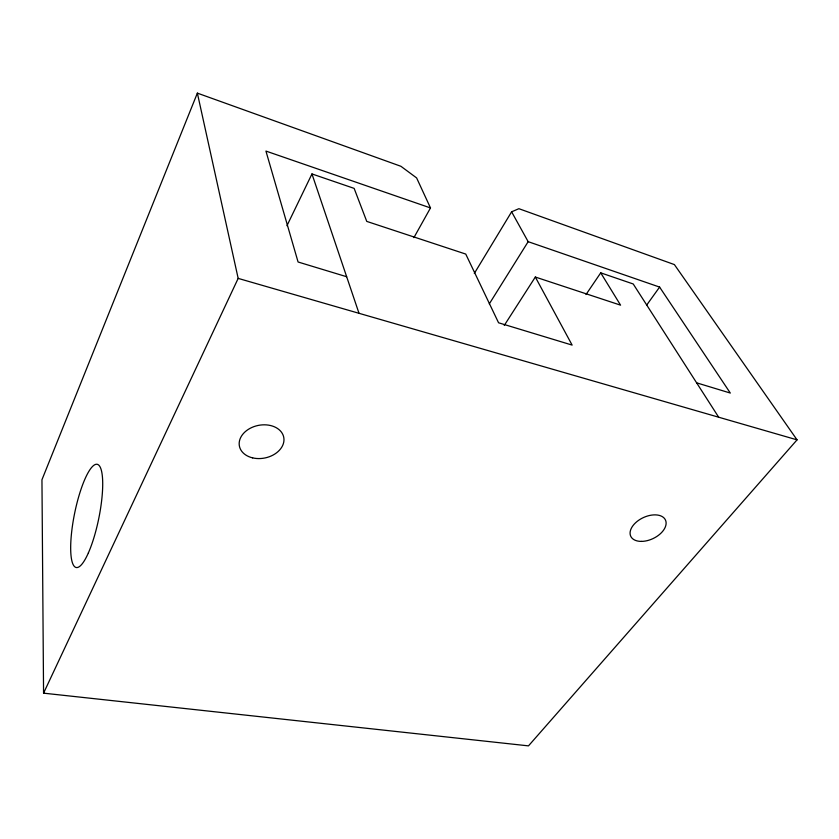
<?xml version="1.0" encoding="UTF-8"?>
<svg xmlns="http://www.w3.org/2000/svg" width="839" height="839" viewBox="0 0 839 839"><rect width="100%" height="100%" fill="white"/><g stroke="black" fill="none" stroke-linecap="round" stroke-linejoin="round"><path stroke-width="1.26" d="M413.9 237.636L430.491 207.936L416.616 177.92L400.916 166.29L197.364 93.129L41.95 479.751L43.565 693.161L528.486 745.871L797.05 439.856L674.388 264.589L518.89 208.691L511.612 211.816L474.308 273.462M43.565 693.161L238.171 278.391L197.364 93.129M286.959 225.722L311.961 173.935L354.142 188.387L366.758 221.402L465.75 254.07L498.565 322.784L572.125 345.091L535.324 277.038L504.249 325.448M489.305 303.865L528.161 241.674L511.612 211.816M586.01 294.541L600.724 272.843L633.225 283.981L718.677 417.214M646.67 305.092L659.601 287.085L528.161 241.674M238.171 278.391L797.05 439.856M346.664 276.734L298.076 261.999L265.932 151.072L430.491 207.936M696.632 382.836L730.308 393.051L659.601 287.085M535.324 277.038L620.566 305.155L600.724 272.843M311.961 173.935L359.008 313.304M88.378 552.901A52.658 12.344 -78.5 0 0 99.642 466.18A52.658 12.344 -78.5 0 0 72.06 528.612A52.658 12.344 -78.5 0 0 88.378 552.901M641.374 541.396A19.161 11.557 -25.2 0 0 665.946 521.47A19.161 11.557 -25.2 0 0 636.979 521.543A19.161 11.557 -25.2 0 0 641.374 541.396M252.633 457.874A22.601 16.612 -11.3 0 0 283.834 437.801A22.601 16.612 -11.3 0 0 248.25 429.421A22.601 16.612 -11.3 0 0 252.633 457.874"/></g></svg>
